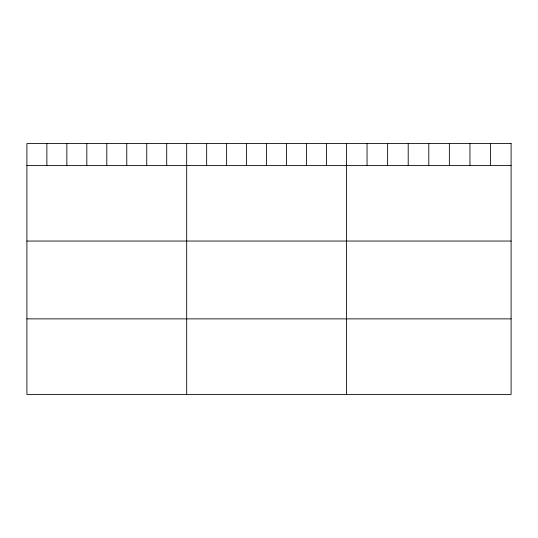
<?xml version="1.0" encoding="UTF-8"?>
<svg xmlns="http://www.w3.org/2000/svg" width="538" height="538" viewBox="0 0 538 538"><rect width="100%" height="100%" fill="white"/><g stroke="black" fill="none" stroke-linecap="round" stroke-linejoin="round"><path stroke-width="0.81" d="M26.9 165.502L511.1 165.502M26.9 241.044L511.1 241.044M26.9 318.873L511.1 318.873M490.522 143.592L490.522 165.502M469.943 143.592L469.943 165.502M449.365 143.592L449.365 165.502M428.786 143.592L428.786 165.502M408.207 143.592L408.207 165.502M387.629 143.592L387.629 165.502M367.05 143.592L367.05 165.502M346.472 143.592L346.472 394.408M326.499 143.592L326.499 165.502M306.526 143.592L306.526 165.502M286.552 143.592L286.552 165.502M266.579 143.592L266.579 165.502M246.606 143.592L246.606 165.502M226.632 143.592L226.632 165.502M206.659 143.592L206.659 165.502M186.686 143.592L186.686 394.408M166.713 143.592L166.713 165.502M146.739 143.592L146.739 165.502M126.766 143.592L126.766 165.502M106.793 143.592L106.793 165.502M86.82 143.592L86.82 165.502M66.847 143.592L66.847 165.502M46.873 143.592L46.873 165.502M511.1 143.592L26.9 143.592L26.9 394.408L511.1 394.408L511.1 143.592"/></g></svg>
